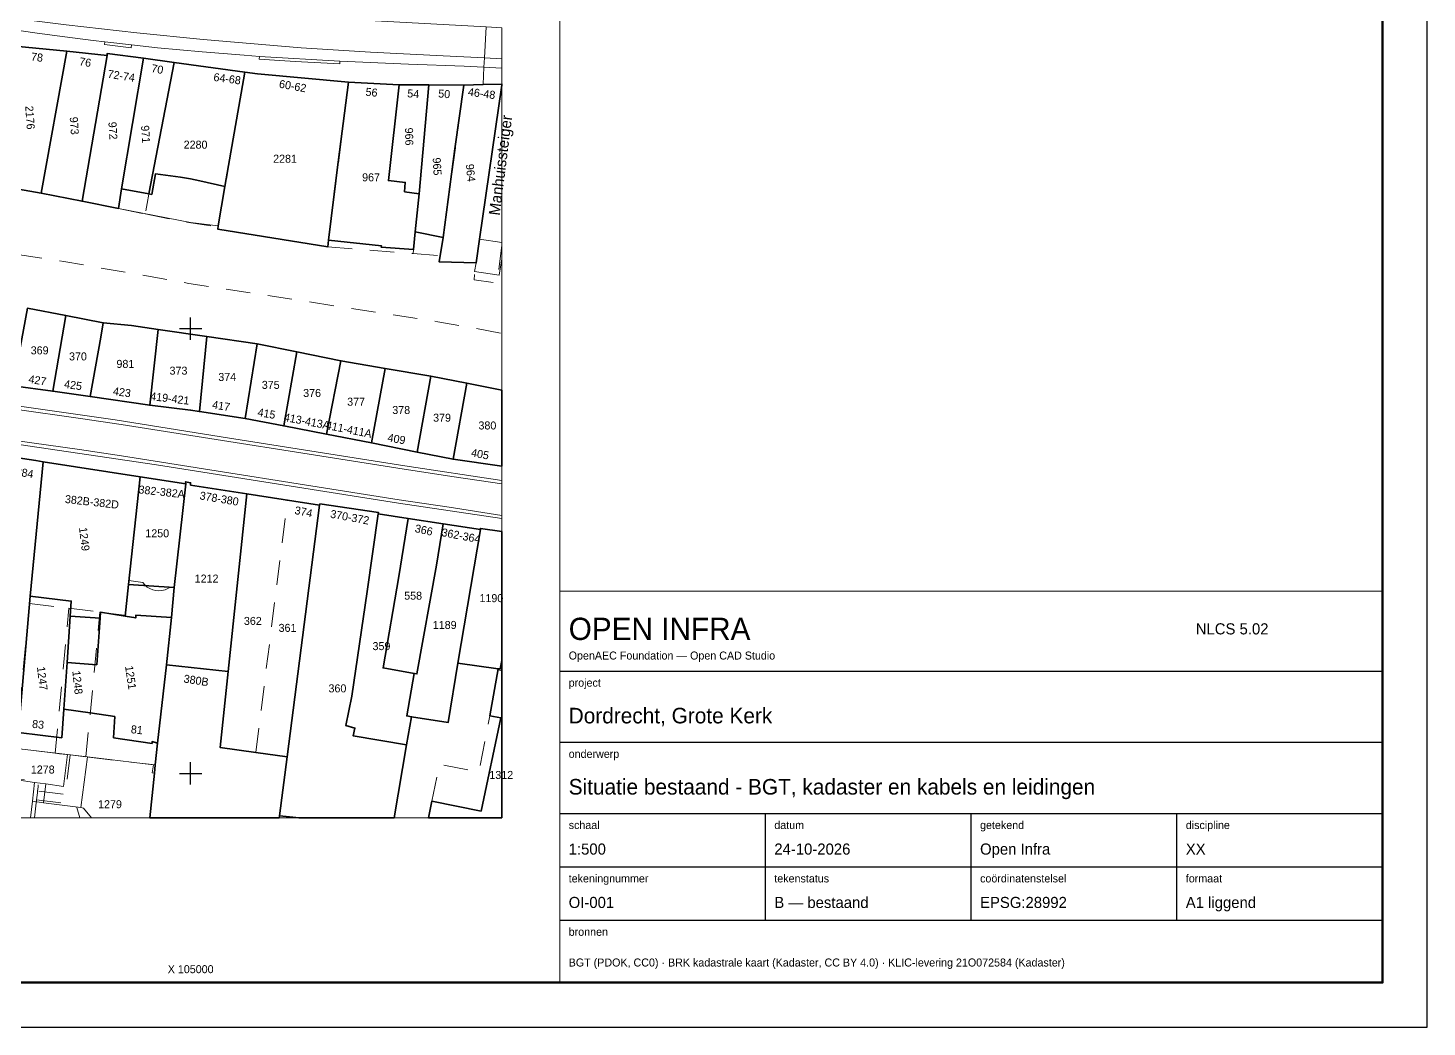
# Model space of a CAD drawing. Header units: metres. Extents: x 104718 to 105139, y 425172 to 425468.
# Drawn here: x 104981.7 to 105139, y 425171.5 to 425283.8 of the extents above; entities that cross this region are included whole.
import ezdxf
from ezdxf.enums import TextEntityAlignment as Align

# ---------------------------------------------------------------- set-up
doc = ezdxf.new("R2010")
doc.units = ezdxf.units.M
doc.header["$MEASUREMENT"] = 0
doc.linetypes.add('KG-PERCEEL-SO', pattern=[19, 5.5, -4, 5.5, -4])
for name, color, linetype, lineweight in [('B-XX-AL-COORDINAATPUNT-G', 7, 'Continuous', 25), ('B-XX-AL-COORDINAATPUNT-T', 7, 'Continuous', 25), ('B-XX-AL-TEKENBLAD_DEELKADER-G', 7, 'Continuous', 18), ('B-XX-AL-TEKENBLAD_KADER-G', 7, 'Continuous', 70), ('B-XX-AL-TEKENBLAD_KADER_AFSNIJMARKERING-G', 7, 'Continuous', 25), ('B-XX-AL-TEKENBLAD_TITELBLOK-G', 7, 'Continuous', 25), ('B-XX-AL-TEKENBLAD_TITELBLOK-T', 7, 'Continuous', 25), ('B-XX-KG-GRENS_PERCEEL-G', 150, 'KG-PERCEEL-SO', 18), ('B-XX-KG-GRENS_PERCEEL-T', 150, 'KG-PERCEEL-SO', 18), ('B-XX-OG-BEBOUWING-G', 7, 'Continuous', 35), ('B-XX-OG-BEBOUWING_HUISNUMMER-T', 7, 'Continuous', 18), ('B-XX-OG-BEBOUWING_STRAATNAAM-T', 7, 'Continuous', 18), ('B-XX-OG-TERREIN_ERF-G', 7, 'Continuous', 18), ('B-XX-OG-WATER_RIVIER-G', 130, 'Continuous', 18), ('B-XX-VH-OPENVERHARDING-G', 90, 'Continuous', 18)]:
    doc.layers.add(name, color=color, linetype=linetype, lineweight=lineweight)

msp = doc.modelspace()

# ---------------------------------------------------------------- linework, layer by layer
at = {"layer": 'B-XX-AL-COORDINAATPUNT-G', "ltscale": 0.5, "flags": 128}
for points in [[(104998.75, 425250), (105001.25, 425250)], [(105000, 425248.75), (105000, 425251.25)], [(105000, 425198.75), (105000, 425201.25)], [(104998.75, 425200), (105001.25, 425200)]]:
    msp.add_lwpolyline(points, dxfattribs=at)
at = {"layer": 'B-XX-AL-TEKENBLAD_DEELKADER-G', "ltscale": 0.5}
msp.add_lwpolyline([(104728.5, 425176.5), (105041.5, 425176.5), (105041.5, 425463.5), (104728.5, 425463.5)], close=True, dxfattribs=at)
at = {"layer": 'B-XX-AL-TEKENBLAD_DEELKADER-G', "ltscale": 0.5, "flags": 128}
msp.add_lwpolyline([(105041.5, 425220.5), (105134, 425220.5)], dxfattribs=at)
at = {"layer": 'B-XX-AL-TEKENBLAD_KADER-G', "ltscale": 0.5}
msp.add_lwpolyline([(104728.5, 425176.5), (105134, 425176.5), (105134, 425463.5), (104728.5, 425463.5)], close=True, dxfattribs=at)
at = {"layer": 'B-XX-AL-TEKENBLAD_KADER_AFSNIJMARKERING-G', "ltscale": 0.5}
msp.add_lwpolyline([(104718.5, 425171.5), (105139, 425171.5), (105139, 425468.5), (104718.5, 425468.5)], close=True, dxfattribs=at)
at = {"layer": 'B-XX-AL-TEKENBLAD_TITELBLOK-G', "ltscale": 0.5, "flags": 128}
for points in [[(105041.5, 425211.5), (105134, 425211.5)], [(105041.5, 425203.5), (105134, 425203.5)], [(105041.5, 425195.5), (105134, 425195.5)], [(105064.62, 425183.5), (105064.62, 425195.5)], [(105087.75, 425183.5), (105087.75, 425195.5)], [(105110.88, 425183.5), (105110.88, 425195.5)], [(105041.5, 425189.5), (105134, 425189.5)], [(105041.5, 425183.5), (105134, 425183.5)]]:
    msp.add_lwpolyline(points, dxfattribs=at)
at = {"layer": 'B-XX-KG-GRENS_PERCEEL-G', "ltscale": 0.5, "flags": 128}
for points in [[(104978.07, 425266.11), (104980.26, 425281.75), (104986.09, 425281.16)], [(104983.19, 425265.22), (104986.09, 425281.16)], [(104986.09, 425281.16), (104990.61, 425280.69)], [(104987.79, 425264.31), (104990.61, 425280.69)], [(104990.61, 425280.69), (104990.61, 425280.9), (104994.71, 425280.38)], [(104991.89, 425263.5), (104994.71, 425280.38)], [(104994.71, 425280.38), (104995.7, 425280.25), (104998.14, 425279.91)], [(104998.14, 425279.91), (104994.88, 425262.88)], [(104998.14, 425279.91), (105000, 425279.66), (105006.1, 425278.82)], [(105006.1, 425278.82), (105003.09, 425261.42)], [(105006.1, 425278.82), (105007.52, 425278.62), (105017.76, 425277.7)], [(105015.41, 425259.17), (105017.76, 425277.7)], [(105017.76, 425277.7), (105017.9, 425277.69), (105023.43, 425277.4)], [(105025.69, 425265.16), (105024.05, 425265.37), (105024.12, 425266.43), (105022.24, 425266.63), (105023.43, 425277.4)], [(105023.43, 425277.4), (105026.77, 425277.39)], [(105025.69, 425265.16), (105026.77, 425277.39)], [(105026.77, 425277.39), (105030.67, 425277.37), (105030.72, 425277.37)], [(105028.05, 425258.2), (105028.4, 425260.24), (105030.72, 425277.37)], [(105030.72, 425277.37), (105035, 425277.48)], [(105035, 425277.35), (105032.1, 425257.38)], [(104978.07, 425266.11), (104983.19, 425265.22)], [(104983.19, 425265.22), (104987.79, 425264.31)], [(104987.79, 425264.31), (104991.89, 425263.5)], [(105025.01, 425258.43), (105025.69, 425265.16)], [(104991.89, 425263.5), (104994.88, 425262.88)], [(104994.88, 425262.88), (104998.91, 425262.04), (105003.09, 425261.42)], [(105003.09, 425261.42), (105003.05, 425261.18)], [(105003.05, 425261.18), (105015.41, 425259.17)], [(105015.41, 425259.17), (105025.01, 425258.43)], [(105035, 425259.38), (105034.46, 425255.12), (105031.87, 425255.47), (105031.91, 425256.43), (105032.1, 425257.38)], [(104975.85, 425259), (104985.74, 425257.54), (104999.78, 425255.08), (105027.8, 425250.77), (105031.87, 425250.06), (105035, 425249.43)], [(105025.01, 425258.43), (105028.05, 425258.2)], [(105032.1, 425257.38), (105027.93, 425257.51), (105028.05, 425258.2)], [(104981.62, 425252.28), (104985.98, 425251.45)], [(104984.49, 425242.95), (104985.98, 425251.45)], [(104985.98, 425251.45), (104990.18, 425250.65)], [(104988.7, 425242.38), (104989.89, 425249.02), (104990.18, 425250.65)], [(104990.18, 425250.65), (104993.36, 425250.35)], [(104993.36, 425250.35), (104996.34, 425249.9)], [(104995.4, 425241.38), (104996.34, 425249.9)], [(104996.34, 425249.9), (105000, 425249.36), (105001.83, 425249.11)], [(105000.99, 425240.67), (105001.83, 425249.11)], [(105001.83, 425249.11), (105007.34, 425248.31), (105007.48, 425248.28)], [(105006.11, 425239.9), (105007.48, 425248.28)], [(105007.48, 425248.28), (105011.94, 425247.38)], [(105010.47, 425239.06), (105011.94, 425247.38)], [(105011.94, 425247.38), (105016.9, 425246.38)], [(105015.29, 425238.14), (105016.9, 425246.38)], [(105016.9, 425246.38), (105021.85, 425245.53)], [(105020.34, 425237.14), (105021.85, 425245.53)], [(105021.85, 425245.53), (105026.93, 425244.65), (105026.99, 425244.64)], [(104980.04, 425243.55), (104984.49, 425242.95)], [(105025.47, 425236.12), (105026.99, 425244.64)], [(105026.99, 425244.64), (105031.05, 425243.85)], [(105029.52, 425235.32), (105031.05, 425243.85)], [(105031.05, 425243.85), (105035, 425243.08)], [(104984.49, 425242.95), (104987.95, 425242.49), (104988.7, 425242.38)], [(104988.7, 425242.38), (104995.2, 425241.4), (104995.4, 425241.38)], [(104995.4, 425241.38), (105000, 425240.91)], [(105000, 425240.81), (105000, 425240.91)], [(105000, 425240.81), (105000.99, 425240.67)], [(105000.99, 425240.67), (105005.77, 425239.96), (105006.11, 425239.9)], [(105006.11, 425239.9), (105010.47, 425239.06)], [(105010.47, 425239.06), (105015.08, 425238.18), (105015.29, 425238.14)], [(105015.29, 425238.14), (105020.34, 425237.14)], [(105020.34, 425237.14), (105025.47, 425236.12)], [(104979.35, 425235.64), (104982.6, 425235.16), (104983.43, 425235.03)], [(105025.47, 425236.12), (105029.52, 425235.32)], [(104983.43, 425235.03), (104981.88, 425219.1)], [(104983.43, 425235.03), (104983.54, 425235.01)], [(104983.54, 425235.01), (104994.31, 425233.34)], [(105029.52, 425235.32), (105035, 425234.55)], [(104994.31, 425233.34), (104993.06, 425221.69)], [(104994.31, 425233.34), (104999.46, 425232.54)], [(104998.14, 425220.88), (104999.46, 425232.54)], [(105000, 425232.67), (104999.43, 425232.78), (104999.46, 425232.54)], [(105000, 425232.4), (105000, 425232.67)], [(105000, 425232.4), (105006.32, 425231.42)], [(105004.21, 425211.47), (105006.32, 425231.42)], [(105006.32, 425231.42), (105010.87, 425230.71)], [(105007.33, 425202.35), (105009.04, 425216.05), (105010.87, 425230.71)], [(105010.84, 425201.86), (105011.59, 425207.76), (105014.5, 425230.15)], [(105010.87, 425230.71), (105014.5, 425230.15)], [(105014.5, 425230.15), (105014.53, 425230.3), (105021.1, 425229.34), (105021.07, 425229.17)], [(105017.46, 425205.38), (105018.12, 425208.68), (105019.86, 425220.45), (105021.07, 425229.17)], [(105021.07, 425229.17), (105024.46, 425228.65)], [(105025.14, 425211.24), (105021.63, 425211.86), (105023.39, 425222.12), (105024.46, 425228.65)], [(105024.46, 425228.65), (105028.39, 425228.04)], [(105025.14, 425211.24), (105025.43, 425211.18), (105027.63, 425223.42), (105028.39, 425228.04)], [(105028.39, 425228.04), (105032.58, 425227.4)], [(105030.02, 425212.38), (105032.58, 425227.4)], [(105032.58, 425227.4), (105032.58, 425227.54), (105035, 425227.18)], [(104993.06, 425221.69), (104992.94, 425220.56)], [(104993.06, 425221.69), (104994.62, 425221.45)], [(104996.08, 425220.55), (104995.74, 425220.64), (104995.41, 425220.77), (104995.11, 425220.95), (104994.85, 425221.18), (104994.62, 425221.45)], [(104992.94, 425220.56), (104992.63, 425217.78)], [(104997.74, 425220.95), (104997.44, 425220.77), (104997.12, 425220.63), (104996.77, 425220.55), (104996.43, 425220.53), (104996.08, 425220.55)], [(104997.27, 425212.2), (104997.84, 425217.52), (104998.14, 425220.88)], [(104997.74, 425220.95), (104998.14, 425220.88)], [(104981.88, 425219.1), (104980.48, 425204.62)], [(104981.88, 425219.1), (104986.32, 425218.56)], [(104984.77, 425202.28), (104986.32, 425218.56)], [(104986.32, 425218.56), (104989.79, 425218.13)], [(104988.23, 425201.87), (104989.79, 425218.13)], [(104989.79, 425218.13), (104992.63, 425217.78)], [(104996.01, 425200.95), (104996.26, 425203.42), (104997.18, 425211.36), (104997.27, 425212.2)], [(105004.21, 425211.47), (104997.27, 425212.2)], [(105024.83, 425206.38), (105028.94, 425205.71), (105030.02, 425212.38)], [(105030.02, 425212.38), (105034.58, 425211.77)], [(105034.58, 425211.77), (105034.81, 425211.74), (105035, 425212.71)], [(105007.33, 425202.35), (105003.3, 425202.92), (105004.21, 425211.47)], [(105025.14, 425211.24), (105024.3, 425206.46), (105024.83, 425206.38)], [(105027.13, 425196.87), (105027.95, 425201.03), (105032.4, 425200.17), (105033.64, 425206.46), (105034.4, 425210.72)], [(105034.4, 425210.72), (105034.56, 425211.65)], [(105034.56, 425211.65), (105034.58, 425211.77)], [(105034.56, 425211.65), (105035, 425211.55)], [(105024.28, 425203.21), (105024.83, 425206.38)], [(105017.46, 425205.38), (105018.47, 425205.1), (105018.26, 425204.24), (105024.28, 425203.21)], [(104984.77, 425202.28), (104980.3, 425202.81)], [(105022.87, 425195), (105024.28, 425203.21)], [(104979.45, 425201.07), (104980.76, 425199.33), (104982.91, 425199.11), (104982.84, 425198.46)], [(104986.45, 425202.08), (104985.91, 425197.62), (104982.79, 425198.04)], [(104985.27, 425202.22), (104984.77, 425202.28)], [(104986.04, 425202.13), (104985.27, 425202.22)], [(104986.45, 425202.08), (104986.04, 425202.13)], [(104988.23, 425201.87), (104986.45, 425202.08)], [(104996.01, 425200.95), (104988.32, 425201.86), (104988.23, 425201.87)], [(104995.41, 425195), (104996.01, 425200.95)], [(105007.33, 425202.35), (105010.84, 425201.86)], [(105010.84, 425201.86), (105009.99, 425195.23), (105010.79, 425195.14)], [(104982.77, 425197.81), (104982.68, 425197.03)], [(104982.79, 425198.04), (104982.77, 425197.81)], [(104982.84, 425198.46), (104982.79, 425198.04)], [(104982.68, 425197.03), (104982.45, 425195)], [(104982.68, 425197.03), (104987.1, 425196.47), (104987.55, 425195)], [(105026.76, 425195), (105027.13, 425196.87)], [(105010.77, 425195), (105010.79, 425195.14)], [(105010.79, 425195.14), (105012.15, 425195)]]:
    msp.add_lwpolyline(points, dxfattribs=at)
at = {"layer": 'B-XX-OG-BEBOUWING-G', "ltscale": 0.5}
for points in [[(104986.09, 425281.16), (104980.26, 425281.75), (104978.14, 425266.6), (104978.07, 425266.11), (104983.19, 425265.22)], [(104990.61, 425280.69), (104986.09, 425281.16), (104983.19, 425265.22), (104987.79, 425264.31)], [(104994.71, 425280.38), (104990.61, 425280.9), (104990.61, 425280.69), (104987.79, 425264.31), (104991.89, 425263.5), (104992.24, 425265.7)], [(104998.14, 425279.91), (104994.71, 425280.38), (104992.24, 425265.7), (104995.31, 425265.13)], [(105006.1, 425278.82), (104998.14, 425279.91), (104995.31, 425265.13), (104995.63, 425265.07), (104996.04, 425267.39), (104998.86, 425267), (105000, 425266.81), (105001.03, 425266.59), (105003.83, 425265.97)], [(105017.76, 425277.7), (105007.52, 425278.62), (105006.1, 425278.82), (105003.83, 425265.97), (105003.1, 425261.53), (105003.05, 425261.18), (105015.41, 425259.17), (105015.51, 425259.94), (105016.44, 425267.55)], [(105023.43, 425277.4), (105017.76, 425277.7), (105016.44, 425267.55), (105015.51, 425259.94), (105021.46, 425259.29), (105021.43, 425259.14), (105025.06, 425258.87), (105025.25, 425260.86), (105025.69, 425265.16), (105024.05, 425265.37), (105024.12, 425266.43), (105022.24, 425266.63)], [(105026.77, 425277.39), (105023.43, 425277.4), (105022.24, 425266.63), (105024.12, 425266.43), (105024.05, 425265.37), (105025.69, 425265.16)], [(105030.72, 425277.37), (105026.77, 425277.39), (105025.69, 425265.16), (105025.25, 425260.86), (105028.4, 425260.24), (105029.71, 425270.2)], [(105035, 425277.35), (105035, 425277.48), (105032.87, 425277.42), (105030.72, 425277.37), (105029.71, 425270.2), (105028.4, 425260.24), (105027.93, 425257.51), (105032.1, 425257.38), (105032.48, 425260.03)], [(104985.98, 425251.45), (104981.64, 425252.28), (104980.06, 425243.55), (104984.49, 425242.95)], [(104989.89, 425249.02), (104990.18, 425250.65), (104985.98, 425251.45), (104984.49, 425242.95), (104988.7, 425242.38)], [(104996.34, 425249.9), (104993.36, 425250.35), (104990.18, 425250.65), (104989.89, 425249.02), (104988.7, 425242.38), (104995.4, 425241.38)], [(105001.83, 425249.11), (104996.34, 425249.9), (104995.4, 425241.38), (105000, 425240.81), (105000.99, 425240.67)], [(105007.48, 425248.28), (105001.83, 425249.11), (105000.99, 425240.67), (105006.11, 425239.9)], [(105011.94, 425247.38), (105007.48, 425248.28), (105006.11, 425239.9), (105010.47, 425239.06)], [(105016.89, 425246.39), (105011.94, 425247.38), (105010.47, 425239.06), (105015.29, 425238.14)], [(105021.85, 425245.53), (105016.89, 425246.39), (105015.29, 425238.14), (105020.34, 425237.14)], [(105026.99, 425244.64), (105021.85, 425245.53), (105020.34, 425237.14), (105025.47, 425236.12)], [(105026.99, 425244.64), (105025.47, 425236.12), (105029.5, 425235.32), (105031.05, 425243.85)], [(105035, 425243.08), (105031.05, 425243.85), (105029.5, 425235.32), (105035, 425234.55)], [(104983.43, 425235.03), (104982.6, 425235.16), (104979.35, 425235.64), (104978.31, 425226.03), (104977.24, 425215), (104976.36, 425207.77), (104975.74, 425207.84), (104975.5, 425206.09), (104980.71, 425205.57), (104981.96, 425219.92)], [(104994.31, 425233.34), (104983.43, 425235.03), (104981.96, 425219.92), (104986.57, 425219.37), (104986.47, 425217.67), (104989.81, 425217.44), (104989.86, 425218.12), (104992.62, 425217.68), (104993.01, 425221.24)], [(104998.14, 425220.88), (104999.46, 425232.54), (104994.31, 425233.34), (104993.01, 425221.24)], [(104999.46, 425232.54), (104998.14, 425220.88), (104997.84, 425217.52), (104997.27, 425212.2), (105004.21, 425211.47), (105006.32, 425231.42), (105000, 425232.4), (105000, 425232.67), (104999.43, 425232.78)], [(105014.5, 425230.15), (105006.32, 425231.42), (105004.21, 425211.47), (105003.3, 425202.92), (105007.33, 425202.35), (105010.84, 425201.86)], [(105012.15, 425195), (105022.87, 425195), (105024.28, 425203.21), (105018.26, 425204.24), (105018.47, 425205.1), (105017.46, 425205.38), (105018.12, 425208.68), (105019.86, 425220.45), (105021.07, 425229.17), (105021.1, 425229.34), (105014.53, 425230.3), (105014.5, 425230.15), (105010.84, 425201.86), (105009.99, 425195.23), (105011.49, 425195.07)], [(105024.46, 425228.65), (105021.07, 425229.17), (105019.86, 425220.45), (105018.12, 425208.68), (105017.46, 425205.38), (105018.47, 425205.1), (105018.26, 425204.24), (105024.28, 425203.21), (105024.83, 425206.38), (105024.3, 425206.46), (105025.14, 425211.24), (105021.63, 425211.86), (105023.39, 425222.12)], [(105028.39, 425228.04), (105024.46, 425228.65), (105023.39, 425222.12), (105021.63, 425211.86), (105025.14, 425211.24), (105025.43, 425211.18), (105027.63, 425223.42)], [(105030.02, 425212.38), (105032.58, 425227.4), (105028.39, 425228.04), (105027.63, 425223.42), (105025.43, 425211.18), (105025.14, 425211.24), (105024.3, 425206.46), (105024.83, 425206.38), (105028.94, 425205.71)], [(105035, 425212.71), (105035, 425227.18), (105032.58, 425227.54), (105032.58, 425227.4), (105030.02, 425212.38), (105034.58, 425211.77), (105034.81, 425211.74)], [(104985.52, 425204.01), (104985.74, 425207.24), (104986.11, 425212.45), (104986.47, 425217.67), (104986.57, 425219.37), (104981.96, 425219.92), (104980.71, 425205.57), (104980.64, 425204.6)], [(104988.7, 425206.8), (104991.47, 425206.39), (104991.33, 425204.01), (104995.67, 425203.37), (104995.67, 425203.58), (104996.26, 425203.42), (104997.27, 425212.2), (104997.84, 425217.52), (104993.85, 425217.8), (104993.82, 425217.48), (104992.62, 425217.68), (104989.86, 425218.12), (104989.81, 425217.44), (104989.45, 425212.22), (104986.11, 425212.45), (104985.74, 425207.24)], [(105009.96, 425195), (105009.99, 425195.23), (105010.84, 425201.86), (105007.33, 425202.35), (105003.3, 425202.92), (105004.21, 425211.47), (104997.27, 425212.2), (104996.26, 425203.42), (104996.01, 425200.95), (104995.92, 425200.04), (104995.41, 425195)], [(105035, 425195), (105035, 425212.71), (105034.81, 425211.74), (105034.58, 425211.77), (105033.64, 425206.46), (105034.88, 425206.24), (105032.65, 425195.76), (105027.13, 425196.87), (105026.75, 425195)]]:
    msp.add_lwpolyline(points, close=True, dxfattribs=at)
at = {"layer": 'B-XX-OG-TERREIN_ERF-G', "ltscale": 0.5}
for points in [[(105003.83, 425265.97), (105001.03, 425266.59), (105000, 425266.81), (104998.86, 425267), (104996.04, 425267.39), (104995.63, 425265.07), (104995.31, 425265.13), (104992.24, 425265.7), (104991.89, 425263.5), (105000, 425261.91), (105003.1, 425261.53)], [(105035, 425257.84), (105035, 425259.68), (105032.48, 425260.03), (105032.1, 425257.38), (105031.91, 425256.43), (105034.68, 425255.99)], [(104997.84, 425217.52), (104998.14, 425220.88), (104993.01, 425221.24), (104992.62, 425217.68), (104993.82, 425217.48), (104993.85, 425217.8)], [(104989.45, 425212.22), (104989.81, 425217.44), (104986.47, 425217.67), (104986.11, 425212.45)], [(105034.88, 425206.24), (105033.64, 425206.46), (105034.58, 425211.77), (105030.02, 425212.38), (105028.94, 425205.71), (105024.83, 425206.38), (105024.28, 425203.21), (105022.87, 425195), (105026.75, 425195), (105027.13, 425196.87), (105032.65, 425195.76)], [(104973.46, 425201.55), (104979.38, 425200.92), (104980.71, 425199.24), (104982.46, 425198.99), (104983.7, 425198.82), (104985.7, 425198.53), (104986.14, 425202.12), (104974.68, 425203.48), (104974.5, 425202.18), (104973.57, 425202.3), (104973.53, 425201.99), (104973.5, 425202), (104967.46, 425202.8), (104961.75, 425203.54), (104961.75, 425203.1)], [(104988.39, 425201.85), (104986.14, 425202.12), (104985.7, 425198.53), (104983.7, 425198.82), (104983.46, 425196.71), (104987.64, 425196.16)], [(104995.41, 425195), (104995.92, 425200.04), (104995.69, 425200.07), (104995.82, 425200.97), (104988.39, 425201.85), (104987.64, 425196.16), (104987.97, 425196.11), (104988.86, 425195)], [(104983.7, 425198.82), (104982.46, 425198.99), (104982.22, 425196.87), (104983.46, 425196.71)], [(105012.15, 425195), (105011.49, 425195.07), (105009.99, 425195.23), (105009.96, 425195)]]:
    msp.add_lwpolyline(points, close=True, dxfattribs=at)
msp.add_lwpolyline([(104974.68, 425203.48), (104986.14, 425202.12), (104988.39, 425201.85), (104995.82, 425200.97), (104995.69, 425200.07), (104995.92, 425200.04), (104996.01, 425200.95), (104996.26, 425203.42), (104995.67, 425203.58), (104995.67, 425203.37), (104991.33, 425204.01), (104991.47, 425206.39), (104988.7, 425206.8), (104985.74, 425207.24), (104985.52, 425204.01), (104980.64, 425204.6)], dxfattribs=at)
at = {"layer": 'B-XX-OG-WATER_RIVIER-G', "ltscale": 0.5}
msp.add_lwpolyline([(104981.64, 425252.28), (104985.98, 425251.45), (104990.18, 425250.65), (104993.36, 425250.35), (104996.34, 425249.9), (105001.83, 425249.11), (105007.48, 425248.28), (105011.94, 425247.38), (105016.89, 425246.39), (105021.85, 425245.53), (105026.99, 425244.64), (105031.05, 425243.85), (105035, 425243.08), (105035, 425257.84), (105034.68, 425255.99), (105031.91, 425256.43), (105032.1, 425257.38), (105027.93, 425257.51), (105028.4, 425260.24), (105025.25, 425260.86), (105025.06, 425258.87), (105021.43, 425259.14), (105021.46, 425259.29), (105015.51, 425259.94), (105015.41, 425259.17), (105003.05, 425261.18), (105003.1, 425261.53), (105000, 425261.91), (104991.89, 425263.5), (104987.79, 425264.31), (104983.19, 425265.22), (104978.07, 425266.11)], dxfattribs=at)
at = {"layer": 'B-XX-VH-OPENVERHARDING-G', "ltscale": 0.5}
for points in [[(104976.41, 425285.35), (104986.02, 425284.15), (104993.93, 425283.25), (105001.42, 425282.5), (105012.42, 425281.57), (105020.22, 425281.08), (105028.39, 425280.66), (105033.03, 425280.42), (105033.22, 425283.91), (105029.79, 425284.1), (105017.98, 425284.73), (105013.07, 425285.02), (105004.18, 425285.77), (104997.71, 425286.38), (104992.34, 425286.94), (104976.63, 425288.85)], [(104978.88, 425283.75), (104982.75, 425283.2), (104985.86, 425282.78), (104989.04, 425282.39), (104990.35, 425282.22), (104993.34, 425281.88), (104996.26, 425281.57), (105001.3, 425281.1), (105006.01, 425280.71), (105007.73, 425280.57), (105016.78, 425280.06), (105024.49, 425279.72), (105030.75, 425279.49), (105032.97, 425279.38), (105033.03, 425280.42), (105028.39, 425280.66), (105020.22, 425281.08), (105012.42, 425281.57), (105001.42, 425282.5), (104993.93, 425283.25), (104986.02, 425284.15), (104976.41, 425285.35)], [(104980.26, 425281.75), (104986.09, 425281.16), (104990.61, 425280.69), (104990.61, 425280.9), (104994.71, 425280.38), (104998.14, 425279.91), (105006.1, 425278.82), (105007.52, 425278.62), (105017.76, 425277.7), (105023.43, 425277.4), (105026.77, 425277.39), (105030.72, 425277.37), (105032.87, 425277.42), (105032.97, 425279.38), (105030.75, 425279.49), (105024.49, 425279.72), (105016.78, 425280.06), (105016.77, 425279.76), (105011.74, 425280.02), (105007.71, 425280.26), (105007.73, 425280.57), (105006.01, 425280.71), (105001.3, 425281.1), (104996.26, 425281.57), (104993.34, 425281.88), (104993.31, 425281.57), (104990.31, 425281.91), (104990.35, 425282.22), (104989.04, 425282.39), (104985.86, 425282.78), (104982.75, 425283.2), (104978.88, 425283.75)], [(104979.35, 425235.64), (104982.6, 425235.16), (104983.43, 425235.03), (104994.31, 425233.34), (104999.46, 425232.54), (104999.43, 425232.78), (105000, 425232.67), (105000, 425232.4), (105006.32, 425231.42), (105014.5, 425230.15), (105014.53, 425230.3), (105021.1, 425229.34), (105021.07, 425229.17), (105024.46, 425228.65), (105028.39, 425228.04), (105032.58, 425227.4), (105032.58, 425227.54), (105035, 425227.18), (105035, 425228.67), (105023.35, 425230.36), (104996.15, 425234.67), (104969.74, 425238.58)]]:
    msp.add_lwpolyline(points, dxfattribs=at)
for points in [[(105035, 425283.81), (105033.22, 425283.91), (105033.03, 425280.42), (105035, 425280.31)], [(104993.34, 425281.88), (104990.35, 425282.22), (104990.31, 425281.91), (104993.31, 425281.57)], [(105007.73, 425280.57), (105007.71, 425280.26), (105011.74, 425280.02), (105016.77, 425279.76), (105016.78, 425280.06)], [(105035, 425280.31), (105033.03, 425280.42), (105032.97, 425279.38), (105035, 425279.28)], [(105035, 425279.28), (105032.97, 425279.38), (105032.87, 425277.42), (105035, 425277.48)], [(105035, 425277.35), (105032.48, 425260.03), (105035, 425259.68)], [(105035, 425234.55), (105029.5, 425235.32), (105025.47, 425236.12), (105020.34, 425237.14), (105015.29, 425238.14), (105010.47, 425239.06), (105006.11, 425239.9), (105000.99, 425240.67), (105000, 425240.81), (104995.4, 425241.38), (104988.7, 425242.38), (104984.49, 425242.95), (104980.06, 425243.55), (104975.01, 425243.99), (104966.12, 425244.89), (104965.56, 425243.4), (104982.87, 425240.99), (104991.5, 425239.73), (105003.42, 425237.83), (105024.08, 425234.58), (105035, 425232.92)], [(104965.42, 425243.05), (104964.15, 425239.67), (104987.49, 425236.4), (104992.24, 425235.7), (105023.45, 425230.74), (105029.05, 425229.94), (105035, 425229), (105035, 425232.56), (105029.61, 425233.33), (105024, 425234.19), (104992.19, 425239.22), (104987.61, 425239.9)], [(105035, 425232.92), (105024.08, 425234.58), (105003.42, 425237.83), (104991.5, 425239.73), (104982.87, 425240.99), (104965.56, 425243.4), (104965.42, 425243.05), (104987.61, 425239.9), (104992.19, 425239.22), (105024, 425234.19), (105029.61, 425233.33), (105035, 425232.56)], [(105035, 425229), (105029.05, 425229.94), (105023.45, 425230.74), (104992.24, 425235.7), (104987.49, 425236.4), (104964.15, 425239.67), (104964.03, 425239.35), (104969.74, 425238.58), (104996.15, 425234.67), (105023.35, 425230.36), (105035, 425228.67)], [(104973.46, 425201.55), (104973.29, 425199.43), (104977.87, 425198.82), (104979.55, 425197.14), (104979.36, 425195), (104982.01, 425195), (104982.22, 425196.87), (104982.46, 425198.99), (104980.71, 425199.24), (104979.38, 425200.92)], [(104987.64, 425196.16), (104983.46, 425196.71), (104982.22, 425196.87), (104982.01, 425195), (104988.86, 425195), (104987.97, 425196.11)]]:
    msp.add_lwpolyline(points, close=True, dxfattribs=at)

# ---------------------------------------------------------------- texts
at = {"layer": 'B-XX-AL-COORDINAATPUNT-T', "color": 10, "lineweight": 18}
msp.add_text('X 105000', height=0.9, dxfattribs=at).set_placement((105000, 425178), align=Align.MIDDLE_CENTER)
at = {"layer": 'B-XX-AL-TEKENBLAD_TITELBLOK-T', "color": 130, "lineweight": 50}
msp.add_text('OPEN INFRA', height=2.5, dxfattribs=at).set_placement((105042.5, 425216.25), align=Align.MIDDLE_LEFT)
at = {"layer": 'B-XX-AL-TEKENBLAD_TITELBLOK-T', "color": 7, "lineweight": 25}
for s, p in [('NLCS 5.02', (105113, 425216.25)), ('1:500', (105042.5, 425191.5)), ('24-10-2026', (105065.62, 425191.5)), ('Open Infra', (105088.75, 425191.5)), ('XX', (105111.88, 425191.5)), ('OI-001', (105042.5, 425185.5)), ('B — bestaand', (105065.62, 425185.5)), ('EPSG:28992', (105088.75, 425185.5)), ('A1 liggend', (105111.88, 425185.5))]:
    msp.add_text(s, height=1.25, dxfattribs=at).set_placement(p, align=Align.MIDDLE_LEFT)
at = {"layer": 'B-XX-AL-TEKENBLAD_TITELBLOK-T', "color": 10, "lineweight": 18}
for s, p in [('OpenAEC Foundation — Open CAD Studio', (105042.5, 425213.25)), ('project', (105042.5, 425210.2)), ('onderwerp', (105042.5, 425202.2)), ('schaal', (105042.5, 425194.2)), ('datum', (105065.62, 425194.2)), ('getekend', (105088.75, 425194.2)), ('discipline', (105111.88, 425194.2)), ('tekeningnummer', (105042.5, 425188.2)), ('tekenstatus', (105065.62, 425188.2)), ('coördinatenstelsel', (105088.75, 425188.2)), ('formaat', (105111.88, 425188.2)), ('bronnen', (105042.5, 425182.2)), ('BGT (PDOK, CC0) · BRK kadastrale kaart (Kadaster, CC BY 4.0) · KLIC-levering 21O072584 (Kadaster)', (105042.5, 425178.75))]:
    msp.add_text(s, height=0.9, dxfattribs=at).set_placement(p, align=Align.MIDDLE_LEFT)
at = {"layer": 'B-XX-AL-TEKENBLAD_TITELBLOK-T', "color": 50, "lineweight": 35}
for s, p in [('Dordrecht, Grote Kerk', (105042.5, 425206.5)), ('Situatie bestaand - BGT, kadaster en kabels en leidingen', (105042.5, 425198.5))]:
    msp.add_text(s, height=1.75, dxfattribs=at).set_placement(p, align=Align.MIDDLE_LEFT)
at = {"layer": 'B-XX-KG-GRENS_PERCEEL-T'}
for s, rotation, p in [('2176', 274.2, (104981.94, 425273.71)), ('973', 273.9, (104986.92, 425272.8)), ('972', 273.4, (104991.26, 425272.24)), ('971', 274.2, (104994.94, 425271.84)), ('966', 271.3, (105024.57, 425271.58)), ('965', 273.3, (105027.71, 425268.22)), ('964', 275.8, (105031.48, 425267.5)), ('1249', 276.8, (104988.05, 425226.34)), ('1251', 278.4, (104993.26, 425210.78)), ('1247', 276.8, (104983.32, 425210.68)), ('1248', 276, (104987.28, 425210.22))]:
    msp.add_text(s, height=0.9, rotation=rotation, dxfattribs=at).set_placement(p, align=Align.MIDDLE_CENTER)
for s, p in [('2280', (105000.55, 425270.67)), ('2281', (105010.61, 425269.09)), ('967', (105020.28, 425267)), ('369', (104983.02, 425247.55)), ('370', (104987.33, 425246.87)), ('981', (104992.66, 425246.03)), ('373', (104998.63, 425245.27)), ('374', (105004.11, 425244.56)), ('375', (105009, 425243.67)), ('376', (105013.65, 425242.76)), ('377', (105018.6, 425241.78)), ('378', (105023.67, 425240.85)), ('379', (105028.26, 425239.98)), ('380', (105033.36, 425239.11)), ('1250', (104996.24, 425226.99)), ('1212', (105001.79, 425221.9)), ('558', (105025.01, 425219.98)), ('1190', (105033.81, 425219.7)), ('362', (105006.99, 425217.14)), ('361', (105010.89, 425216.36)), ('1189', (105028.56, 425216.69)), ('359', (105021.45, 425214.31)), ('360', (105016.5, 425209.56)), ('1278', (104983.37, 425200.44)), ('1312', (105034.92, 425199.83)), ('1279', (104990.93, 425196.54))]:
    msp.add_text(s, height=0.9, dxfattribs=at).set_placement(p, align=Align.MIDDLE_CENTER)
at = {"layer": 'B-XX-OG-BEBOUWING_HUISNUMMER-T'}
for s, rotation, p in [('78', 353.3, (104982.73, 425280.5)), ('76', 350.5, (104988.15, 425279.94)), ('70', 350.1, (104996.26, 425279.16)), ('72-74', 351.2, (104992.2, 425278.41)), ('64-68', 352.2, (105004.11, 425278.08)), ('60-62', 349.9, (105011.48, 425277.26)), ('56', 354.3, (105020.34, 425276.56)), ('54', 355.5, (105025.03, 425276.4)), ('50', 355.5, (105028.51, 425276.38)), ('46-48', 352.6, (105032.72, 425276.43)), ('427', 350.7, (104982.78, 425244.19)), ('425', 352.1, (104986.78, 425243.65)), ('423', 351.9, (104992.28, 425242.85)), ('419-421', 353, (104997.66, 425242.15)), ('417', 351.1, (105003.43, 425241.32)), ('415', 350.1, (105008.54, 425240.45)), ('413-413A', 349.2, (105013.07, 425239.58)), ('411-411A', 348.7, (105017.79, 425238.66)), ('409', 349.6, (105023.15, 425237.6)), ('405', 349.3, (105032.54, 425235.9)), ('384', 350.7, (104981.33, 425233.79)), ('382B-382D', 353.7, (104988.9, 425230.52)), ('382-382A', 353.7, (104996.74, 425231.65)), ('378-380', 350.4, (105003.21, 425230.89)), ('374', 348.6, (105012.7, 425229.41)), ('370-372', 349.6, (105017.89, 425228.8)), ('366', 347.6, (105026.22, 425227.36)), ('362-364', 349.3, (105030.4, 425226.72)), ('380B', 351.2, (105000.62, 425210.46)), ('83', 353.7, (104982.85, 425205.51)), ('81', 353.7, (104993.95, 425204.91))]:
    msp.add_text(s, height=0.9, rotation=rotation, dxfattribs=at).set_placement(p, align=Align.MIDDLE_CENTER)
at = {"layer": 'B-XX-OG-BEBOUWING_STRAATNAAM-T'}
msp.add_text('Manhuissteiger', height=1.25, rotation=82.8, dxfattribs=at).set_placement((105034.83, 425268.36), align=Align.MIDDLE_CENTER)

doc.saveas('drawing.dxf')
